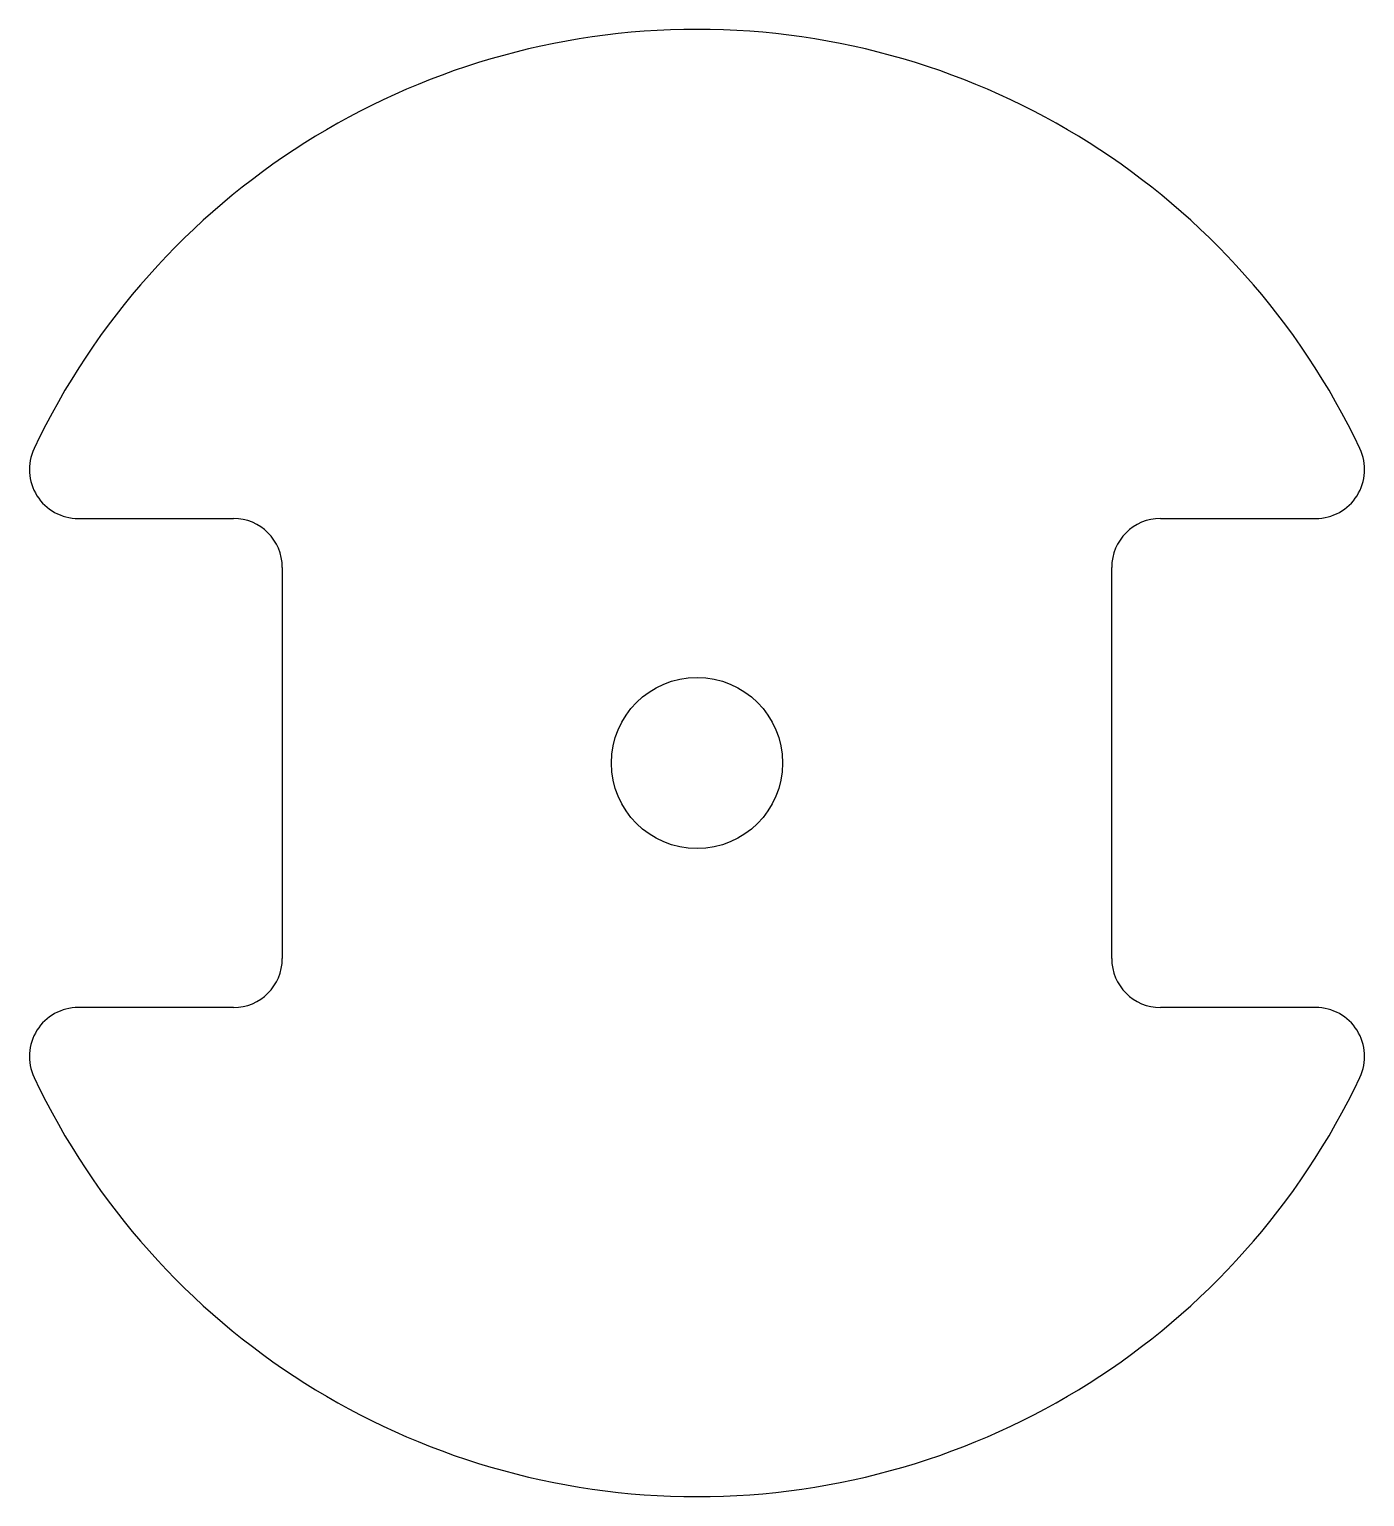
# Model space of a CAD drawing. Extents: x -10.9 to 10.9, y -12 to 12.
import ezdxf

# ---------------------------------------------------------------- set-up
doc = ezdxf.new("R2010")
doc.units = 0
doc.layers.add('Shape2DView', color=7, linetype='CONTINUOUS')

msp = doc.modelspace()

# ---------------------------------------------------------------- linework, layer by layer
at = {"layer": 'Shape2DView'}
for p, q in [((-10.1193, 4), (-7.58219, 4)), ((7.58219, 4), (10.1193, 4)), ((-6.78219, 3.2), (-6.78219, -3.2)), ((6.78219, -3.2), (6.78219, 3.2)), ((-7.58219, -4), (-10.1193, -4)), ((10.1193, -4), (7.58219, -4))]:
    msp.add_line(p, q, dxfattribs=at)
msp.add_circle((0, 0), 1.4, dxfattribs=at)
for centre, radius, start, end in [((0, 0), 12, 25.3769, 154.623), ((-10.1193, 4.8), 0.8, 154.623, -90), ((10.1193, 4.8), 0.8, -90, 25.3769), ((-7.58219, 3.2), 0.8, 0, 90), ((7.58219, 3.2), 0.8, 90, 180), ((-7.58219, -3.2), 0.8, -90, 0), ((7.58219, -3.2), 0.8, 180, -90), ((-10.1193, -4.8), 0.8, 90, -154.623), ((10.1193, -4.8), 0.8, -25.3769, 90), ((0, 0), 12, -154.623, -25.3769)]:
    msp.add_arc(centre, radius, start, end, dxfattribs=at)

doc.saveas('drawing.dxf')
